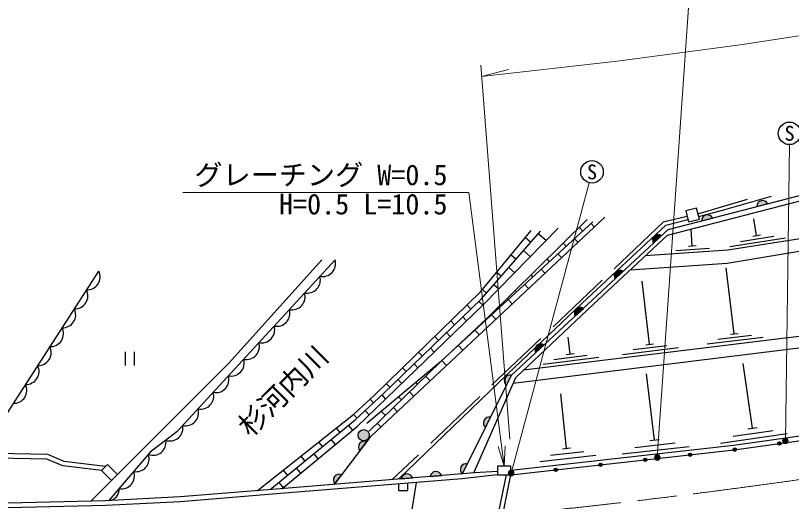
# Model space of a CAD drawing. Units: millimetres, scale not verified. Extents: x 40000 to 680000, y 20000 to 380000.
# Drawn here: x 272435 to 341356, y 271868 to 315070 of the extents above; entities that cross this region are included whole.
import ezdxf
from ezdxf.enums import TextEntityAlignment as Align

# ---------------------------------------------------------------- set-up
doc = ezdxf.new("R2010")
doc.units = ezdxf.units.MM
doc.header["$LTSCALE"] = 1000
doc.linetypes.add('CHAIN', pattern=[18.5, 12, -1.5, 3.5, -1.5])
doc.linetypes.add('DASHED', pattern=[7.5, 6, -1.5])
for name, color, linetype, lineweight in [('M-BGD', 7, 'Continuous', 25), ('M-BMK', 2, 'CHAIN', 13), ('M-STR-HTXT', 7, 'Continuous', 13), ('M-STR-STR1', 1, 'Continuous', 25), ('M-STR-STRC', 7, 'Continuous', 25)]:
    doc.layers.add(name, color=color, linetype=linetype, lineweight=lineweight)
doc.layers.add('M-BMK-HTXT', color=7, linetype='Continuous')
doc.styles.add('ＭＳ ゴシック', font='')
doc.styles.get('ＭＳ ゴシック').set_extended_font_data('MS Gothic')

# ---------------------------------------------------------------- blocks, each defined once
blk = doc.blocks.new('open_arrow')
at = {"color": 0, "linetype": 'Continuous', "lineweight": -2}
blk.add_lwpolyline([(7.5, 1.25), (0, 0), (7.5, -1.25)], dxfattribs=at)

msp = doc.modelspace()

# ---------------------------------------------------------------- hatches: boundary and pattern name
at = {"layer": 'M-BGD'}
for points in [[(338276, 298083, -0.82183), (339236, 298330)], [(333384, 296818, -0.82183), (334344, 297066)], [(329094, 294826, -0.82183), (329819, 295501)], [(325690, 291659, -0.82183), (326416, 292334)], [(322145, 288358, -0.82183), (322870, 289034)], [(318644, 285100, -0.82183), (319369, 285775)], [(316042, 282200, -0.82183), (316482, 283088)], [(314191, 278462, -0.82183), (314630, 279350)], [(302860, 277757, -1), (303860, 277757, -0.41421), (303360, 277257, -0.41421)], [(303024, 276386, -0.82183), (303623, 277175)], [(340134, 277011, -1), (340431, 277053, -0.41421), (340303, 276884, -0.41421)], [(336173, 276455, -1), (336470, 276496, -0.41421), (336342, 276327, -0.41421)], [(328222, 275565, -1), (328520, 275599, -0.41421), (328388, 275433, -0.41421)], [(332197, 276011, -1), (332496, 276045, -0.41421), (332363, 275879, -0.41421)], [(312140, 274324, -0.82183), (312580, 275212)], [(324247, 275119, -1), (324545, 275153, -0.41421), (324413, 274987, -0.41421)], [(306695, 273877, -0.82183), (307682, 273958)], [(310265, 274170, 0.82183), (309277, 274089)], [(320272, 274673, -1), (320570, 274707, -0.41421), (320438, 274541, -0.41421)], [(300796, 273446, -0.82183), (301395, 274236)]]:
    msp.add_hatch(color=256, dxfattribs=at).paths.add_polyline_path(points)
at = {"layer": 'M-STR-HTXT'}
for points in [[(340995, 277435, -1), (340634, 277090, -1)], [(329656, 275899, -0.41421), (329556, 275560, -0.41421), (329216, 275660, -1)], [(316668, 274504, -1), (316233, 274259, -0.41421), (316328, 274599, -0.41421)]]:
    msp.add_hatch(color=256, dxfattribs=at).paths.add_polyline_path(points)

# ---------------------------------------------------------------- linework, layer by layer
at = {"layer": 'M-BGD', "linetype": 'DASHED'}
msp.add_line((333052, 297450), (337435, 298737), dxfattribs=at)
at = {"layer": 'M-BGD'}
for p, q in [((338276, 298083), (339236, 298330)), ((304012, 277688), (324765, 297152)), ((333384, 296818), (334344, 297066)), ((310296, 284404), (323724, 296743)), ((314282, 288143), (323215, 296942)), ((323835, 296280), (323551, 296584)), ((338256, 295522), (338024, 297004)), ((318864, 295683), (319553, 295085)), ((322815, 295907), (322502, 296240)), ((332547, 294591), (332442, 296078)), ((317725, 295347), (318208, 294927)), ((322377, 294912), (322078, 295230)), ((329094, 294826), (329819, 295501)), ((335879, 294543), (340819, 295315)), ((336820, 294994), (339784, 295457)), ((337910, 295468), (338602, 295576)), ((321342, 294554), (321077, 294836)), ((331072, 294187), (334064, 294397)), ((332198, 294567), (332896, 294616)), ((316450, 293805), (316897, 293417)), ((317553, 294172), (318155, 293650)), ((320918, 293544), (320605, 293877)), ((319869, 293200), (319652, 293432)), ((269301, 276057), (279825, 292354)), ((315176, 292262), (315586, 291907)), ((316242, 292662), (316757, 292215)), ((319459, 292176), (319133, 292524)), ((325690, 291659), (326416, 292334)), ((336279, 286773), (335557, 292639)), ((318396, 291847), (318226, 292028)), ((314931, 291151), (315359, 290780)), ((318000, 290808), (317660, 291171)), ((328756, 285847), (328088, 291465)), ((313902, 290720), (314275, 290396)), ((316923, 290494), (316801, 290624)), ((313600, 289660), (313930, 289318)), ((316541, 289439), (316187, 289817)), ((312523, 289336), (312880, 288966)), ((315451, 289141), (315376, 289220)), ((322145, 288358), (322870, 289034)), ((312160, 288272), (312492, 287928)), ((315083, 288071), (314714, 288464)), ((311094, 287937), (311439, 287579)), ((313978, 287787), (313943, 287825)), ((310719, 286885), (311054, 286538)), ((313624, 286703), (313241, 287111)), ((317564, 283562), (348354, 287353)), ((335932, 286730), (336627, 286816)), ((309665, 286538), (309999, 286191)), ((312505, 286434), (312484, 286457)), ((316639, 282390), (348513, 286315)), ((321697, 284978), (321513, 286466)), ((333871, 285872), (338834, 286483)), ((334827, 286292), (337805, 286659)), ((309279, 285498), (309616, 285147)), ((312165, 285335), (311755, 285773)), ((318644, 285100), (319369, 285775)), ((326348, 284946), (331311, 285557)), ((327304, 285366), (330282, 285732)), ((328409, 285804), (329104, 285890)), ((282181, 285159), (282181, 283959)), ((282981, 285159), (282981, 283959)), ((308235, 285139), (308558, 284804)), ((319289, 284077), (324251, 284688)), ((320245, 284497), (323222, 284863)), ((321349, 284935), (322044, 285020)), ((310169, 284285), (303641, 278811)), ((307838, 284110), (308178, 283757)), ((310706, 283967), (310296, 284404)), ((337888, 278376), (337060, 284149)), ((306806, 283740), (307118, 283416)), ((309578, 283708), (309534, 283753)), ((306398, 282723), (306740, 282367)), ((309256, 282606), (308862, 283010)), ((316042, 282200), (316482, 283088)), ((329192, 277323), (328468, 283230)), ((305377, 282341), (305677, 282029)), ((308146, 282311), (307997, 282464)), ((304956, 281337), (305298, 280973)), ((307797, 281238), (307431, 281613)), ((321380, 276590), (320878, 281451)), ((303938, 280959), (304228, 280651)), ((306715, 280914), (306460, 281175)), ((303500, 279965), (303860, 279583)), ((305284, 279518), (304924, 279887)), ((306338, 279870), (306000, 280216)), ((302457, 279614), (302772, 279279)), ((314191, 278462), (314630, 279350)), ((302010, 278633), (302367, 278198)), ((304879, 278501), (304568, 278819)), ((300915, 278391), (301237, 277998)), ((335043, 277067), (340984, 277902)), ((336169, 277680), (339733, 278181)), ((337472, 278318), (338304, 278434)), ((299348, 277147), (299691, 276729)), ((300464, 277364), (300826, 276923)), ((300753, 273389), (304012, 277688)), ((303024, 276386), (303623, 277175)), ((327453, 276676), (331031, 277077)), ((328774, 277277), (329609, 277370)), ((321032, 276551), (321728, 276630)), ((326311, 276095), (332273, 276763)), ((297781, 275904), (298145, 275460)), ((298918, 276095), (299286, 275647)), ((318996, 275417), (323965, 275975)), ((319940, 275976), (322921, 276311)), ((312140, 274324), (312580, 275212)), ((296214, 274661), (296600, 274191)), ((297373, 274826), (297745, 274372)), ((300796, 273446), (301395, 274236)), ((306695, 273877), (307682, 273958)), ((309277, 274089), (310265, 274170)), ((295827, 273556), (296205, 273096))]:
    msp.add_line(p, q, dxfattribs=at)
for points in [[(313135, 274406), (316864, 282903), (323745, 289378), (330331, 295530), (345437, 299449), (345870, 297781), (356451, 300551), (373588, 306231)], [(312140, 274324), (316482, 283088), (330407, 296049), (346192, 300128), (346568, 298696), (356623, 301381), (360636, 302814)], [(333113, 297203), (335224, 297761), (339568, 299020)], [(306450, 273857), (316157, 283228), (322757, 289504), (330208, 296435), (332146, 296947)], [(293904, 272829), (302475, 279628), (304320, 281306), (313755, 290542), (318234, 295964)], [(295054, 272922), (302606, 279122), (305104, 281476), (313821, 289872), (319061, 295910)], [(296096, 273007), (302787, 278546), (314032, 289417), (320618, 296179)], [(347036, 295984), (335710, 294213), (328367, 293695)], [(327038, 292454), (335632, 293062), (347187, 294991)], [(279111, 271903), (291410, 284182), (299635, 293348)], [(300814, 293358), (286765, 278058), (284402, 276241), (280721, 271950)], [(314282, 288143), (310169, 284285), (303853, 278121)], [(280076, 274633), (276647, 275032), (275213, 275638), (270756, 275728), (261441, 275271), (259776, 287136), (253277, 287428), (244805, 286882), (232795, 286513), (218237, 286047)], [(280438, 274994), (276750, 275423), (275298, 276036), (270750, 276128), (261786, 275688), (260126, 287520), (253273, 287829), (244786, 287282), (232782, 286913), (218257, 286447)], [(316446, 274244), (336258, 276467), (344518, 277628), (349683, 278659)], [(316459, 274648), (336208, 276864), (344451, 278022), (349623, 279054)]]:
    msp.add_lwpolyline(points, dxfattribs=at)
for points in [[(332201, 296725), (333171, 296965), (332932, 297936), (331961, 297696)], [(280959, 273749), (281490, 274279), (280607, 275163), (280076, 274633)], [(315253, 274245), (316439, 274245), (316439, 275000), (315253, 275000)]]:
    msp.add_lwpolyline(points, close=True, dxfattribs=at)
at = {"layer": 'M-BGD', "linetype": 'DASHED'}
msp.add_lwpolyline([(332081, 297211), (329968, 296697), (305893, 273811)], dxfattribs=at)
at = {"layer": 'M-BGD'}
for centre, radius in [((303360, 277757), 500), ((340282, 277032), 150), ((336321, 276476), 150), ((328371, 275582), 150), ((332346, 276028), 150), ((324396, 275136), 150), ((320421, 274690), 150)]:
    msp.add_circle(centre, radius, dxfattribs=at)
for centre, radius, start, end in [((338780, 298112), 505, 25.65927, 183.31746), ((333888, 296848), 505, 25.65927, 183.31746), ((329523, 295092), 505, 54.11843, 211.77662), ((299704, 293020), 1160, 257.92559, 16.95521), ((278788, 291833), 1160, 267.63199, 26.66161), ((326120, 291925), 505, 54.11843, 211.77662), ((298351, 291546), 1160, 257.92559, 16.95521), ((277703, 290153), 1160, 267.63199, 26.66161), ((296999, 290073), 1160, 257.92559, 16.95521), ((276619, 288473), 1160, 267.63199, 26.66161), ((295646, 288600), 1160, 257.92559, 16.95521), ((322574, 288624), 505, 54.11843, 211.77662), ((294293, 287127), 1160, 257.92559, 16.95521), ((275534, 286793), 1160, 267.63199, 26.66161), ((274449, 285112), 1160, 267.63199, 26.66161), ((292940, 285654), 1160, 257.92559, 16.95521), ((319073, 285366), 505, 54.11843, 211.77662), ((291588, 284181), 1160, 257.92559, 16.95521), ((273364, 283432), 1160, 267.63199, 26.66161), ((290235, 282707), 1160, 257.92559, 16.95521), ((316350, 282600), 505, 74.81285, 232.47104), ((272279, 281752), 1160, 267.63199, 26.66161), ((288882, 281234), 1160, 257.92559, 16.95521), ((287530, 279761), 1160, 257.92559, 16.95521), ((314498, 278863), 505, 74.81285, 232.47104), ((286154, 278405), 1154, 251.68297, 11.06076), ((284648, 277135), 1156, 249.38984, 8.64634), ((303402, 276721), 505, 64.00403, 221.66222), ((283143, 275677), 1160, 259.85435, 18.88397), ((312448, 274725), 505, 74.81285, 232.47104), ((281841, 274160), 1160, 259.85435, 18.88397), ((307197, 273820), 505, 15.8659, 173.52409), ((309779, 274032), 505, 15.8659, 173.52409), ((301173, 273782), 505, 64.00403, 221.66222), ((280641, 272945), 998, 274.59148, 4.14684)]:
    msp.add_arc(centre, radius, start, end, dxfattribs=at)
at = {"layer": 'M-BMK'}
msp.add_arc((257263, 867793), 600000, 256.01703, 281.62515, dxfattribs=at)
at = {"layer": 'M-STR-HTXT'}
for p, q in [((329436, 275780), (332667, 322466)), ((316348, 277410), (313757, 310650)), ((313834, 309652), (316212, 310263)), ((340814, 277263), (341171, 303596)), ((316451, 274381), (323381, 300202))]:
    msp.add_line(p, q, dxfattribs=at)
for points in [[(488552, 340447), (466687, 337504), (463047, 336701), (370578, 318355), (359523, 316191), (347657, 314123), (336785, 312457), (325872, 311004), (313834, 309652)], [(315846, 275000), (312701, 299338), (287301, 299338)]]:
    msp.add_lwpolyline(points, dxfattribs=at)
for centre in [(340814, 277263), (329436, 275780), (316451, 274381)]:
    msp.add_circle(centre, 250, dxfattribs=at)
at = {"layer": 'M-STR-STR1'}
for p, q in [((313962, 264033), (316031, 274245)), ((314553, 264934), (316439, 274245)), ((308007, 273557), (306506, 264242))]:
    msp.add_line(p, q, dxfattribs=at)
for points in [[(315253, 274538), (313213, 274413), (295572, 272964), (287071, 272277), (280441, 271936), (272987, 271750), (266277, 271688)], [(315253, 274245), (312066, 273890), (295607, 272538), (287099, 271851), (280457, 271509), (272994, 271323), (266188, 271260)], [(306446, 273428), (306459, 272831), (307287, 272834), (307277, 273497)]]:
    msp.add_lwpolyline(points, dxfattribs=at)
at = {"layer": 'M-STR-STRC'}
for centre in [(341184, 304596), (323640, 301168)]:
    msp.add_circle(centre, 1000, dxfattribs=at)

# ---------------------------------------------------------------- block references
at = {"layer": 'M-STR-HTXT', "xscale": 240, "yscale": 240, "rotation": 97.4}
msp.add_blockref('open_arrow', (315846, 275000), dxfattribs=at)

# ---------------------------------------------------------------- texts
at = {"layer": 'M-BMK-HTXT', "style": 'ＭＳ ゴシック'}
msp.add_text('杉河内川', height=1833, rotation=45, dxfattribs=at).set_placement((292646, 278165), align=Align.MIDDLE_LEFT)
at = {"layer": 'M-STR-HTXT', "style": 'ＭＳ ゴシック'}
for s, p in [('グレーチング W=0.5', (310801, 299438)), ('H=0.5 L=10.5', (310801, 296838))]:
    msp.add_text(s, height=1833, dxfattribs=at).set_placement(p, align=Align.BOTTOM_RIGHT)
at = {"layer": 'M-STR-STRC', "style": 'ＭＳ ゴシック'}
for p in [(341184, 304596), (323640, 301168)]:
    msp.add_text('S', height=1320, dxfattribs=at).set_placement(p, align=Align.MIDDLE_CENTER)

doc.saveas('drawing.dxf')
